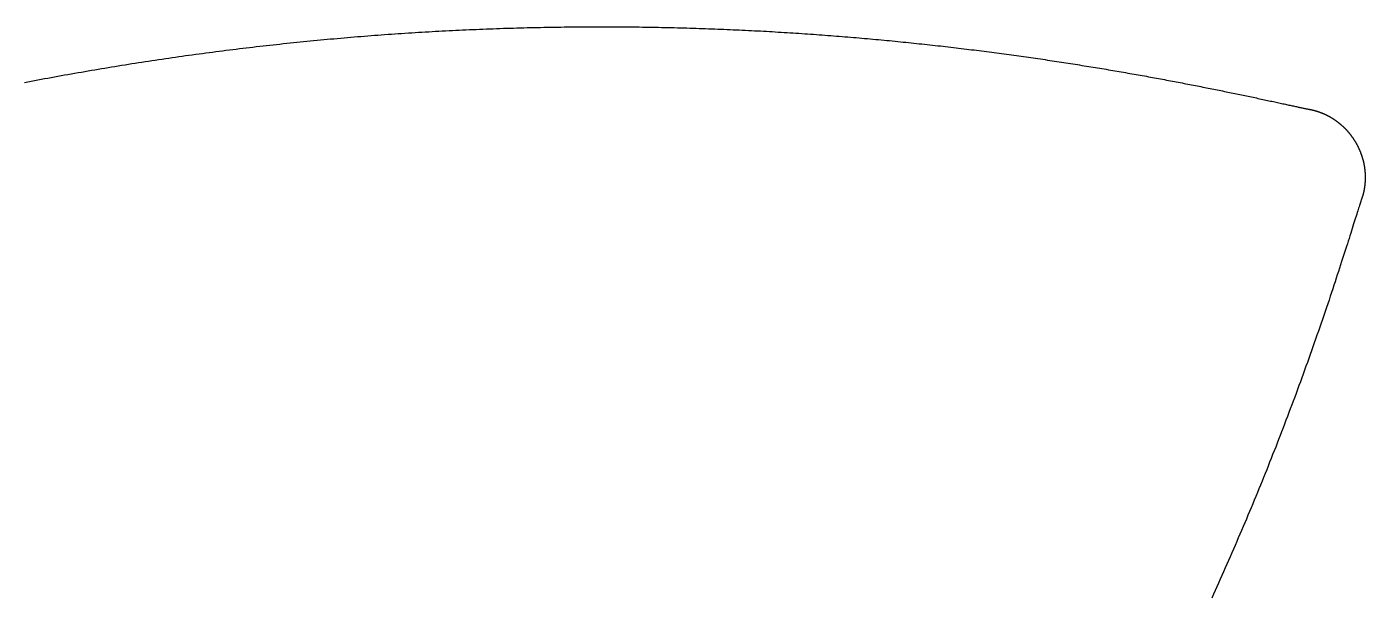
# Model space of a CAD drawing. Extents: x -3 to 136, y 0 to 121.
# Drawn here: x 93.08 to 108.75, y 19.29 to 25.97 of the extents above; entities that cross this region are included whole.
import ezdxf

# ---------------------------------------------------------------- set-up
doc = ezdxf.new("R2010")
doc.units = 0
doc.layers.get('0').update_dxf_attribs({"linetype": 'CONTINUOUS'})

msp = doc.modelspace()

# ---------------------------------------------------------------- linework, layer by layer
for points in [[(93.0505, 25.321, 0), (93.0897, 25.3286, 0), (93.1288, 25.3361, 0), (93.168, 25.3435, 0), (93.2071, 25.351, 0), (93.2463, 25.3583, 0), (93.2855, 25.3657, 0), (93.3247, 25.373, 0), (93.3638, 25.3802, 0), (93.403, 25.3874, 0), (93.4422, 25.3946, 0), (93.4815, 25.4017, 0), (93.5207, 25.4088, 0), (93.5599, 25.4158, 0), (93.5991, 25.4228, 0), (93.6384, 25.4298, 0), (93.6776, 25.4367, 0), (93.7169, 25.4436, 0), (93.7562, 25.4504, 0), (93.7954, 25.4572, 0), (93.8347, 25.4639, 0), (93.874, 25.4706, 0), (93.9133, 25.4773, 0), (93.9527, 25.4839, 0), (93.992, 25.4905, 0), (94.0313, 25.497, 0), (94.0707, 25.5035, 0), (94.11, 25.51, 0), (94.1494, 25.5164, 0), (94.1888, 25.5227, 0), (94.2281, 25.529, 0), (94.2675, 25.5353, 0), (94.3069, 25.5415, 0), (94.3463, 25.5477, 0), (94.3856, 25.5539, 0), (94.425, 25.56, 0), (94.4644, 25.566, 0), (94.5038, 25.572, 0), (94.5432, 25.578, 0), (94.5825, 25.5839, 0), (94.6219, 25.5898, 0), (94.6613, 25.5956, 0), (94.7007, 25.6014, 0), (94.7401, 25.6071, 0), (94.7795, 25.6128, 0), (94.8189, 25.6185, 0), (94.8583, 25.6241, 0), (94.8977, 25.6297, 0), (94.9372, 25.6352, 0), (94.9766, 25.6407, 0), (95.016, 25.6461, 0), (95.0554, 25.6515, 0), (95.0948, 25.6568, 0), (95.1342, 25.6622, 0), (95.1737, 25.6674, 0), (95.2131, 25.6726, 0), (95.2525, 25.6778, 0), (95.292, 25.6829, 0), (95.3314, 25.688, 0), (95.3709, 25.693, 0), (95.4103, 25.698, 0), (95.4497, 25.703, 0), (95.4892, 25.7079, 0), (95.5287, 25.7127, 0), (95.5681, 25.7176, 0), (95.6076, 25.7223, 0), (95.647, 25.7271, 0), (95.6865, 25.7317, 0), (95.726, 25.7364, 0), (95.7654, 25.741, 0), (95.8049, 25.7455, 0), (95.8444, 25.75, 0), (95.8839, 25.7545, 0), (95.9234, 25.7589, 0), (95.9629, 25.7633, 0), (96.0024, 25.7676, 0), (96.0419, 25.7719, 0), (96.0814, 25.7761, 0), (96.1209, 25.7803, 0), (96.1604, 25.7845, 0), (96.1999, 25.7886, 0), (96.2394, 25.7926, 0), (96.2789, 25.7966, 0), (96.3184, 25.8006, 0), (96.358, 25.8045, 0), (96.3975, 25.8084, 0), (96.437, 25.8123, 0), (96.4766, 25.8161, 0), (96.5161, 25.8198, 0), (96.5557, 25.8235, 0), (96.5952, 25.8272, 0), (96.6348, 25.8308, 0), (96.6743, 25.8344, 0), (96.7139, 25.8379, 0), (96.7535, 25.8414, 0), (96.793, 25.8448, 0), (96.8326, 25.8482, 0), (96.8722, 25.8515, 0), (96.9118, 25.8548, 0), (96.9514, 25.8581, 0), (96.991, 25.8613, 0), (97.0306, 25.8645, 0), (97.0702, 25.8676, 0), (97.1098, 25.8707, 0), (97.1494, 25.8737, 0), (97.189, 25.8767, 0), (97.2286, 25.8796, 0), (97.2682, 25.8825, 0), (97.3079, 25.8854, 0), (97.3475, 25.8882, 0), (97.3871, 25.891, 0), (97.4268, 25.8937, 0), (97.4664, 25.8964, 0), (97.5061, 25.899, 0), (97.5457, 25.9016, 0), (97.5854, 25.9041, 0), (97.6251, 25.9066, 0), (97.6647, 25.9091, 0), (97.7044, 25.9115, 0), (97.7441, 25.9138, 0), (97.7838, 25.9161, 0), (97.8235, 25.9184, 0), (97.8632, 25.9206, 0), (97.9029, 25.9228, 0), (97.9426, 25.9249, 0), (97.9823, 25.927, 0), (98.022, 25.9291, 0), (98.0617, 25.9311, 0), (98.1014, 25.933, 0), (98.1412, 25.9349, 0), (98.1809, 25.9368, 0), (98.2207, 25.9386, 0), (98.2604, 25.9404, 0), (98.3002, 25.9421, 0), (98.3399, 25.9438, 0), (98.3797, 25.9455, 0), (98.4194, 25.947, 0), (98.4592, 25.9486, 0), (98.499, 25.9501, 0), (98.5388, 25.9516, 0), (98.5786, 25.953, 0), (98.6184, 25.9543, 0), (98.6582, 25.9557, 0), (98.698, 25.9569, 0), (98.7378, 25.9582, 0), (98.7776, 25.9593, 0), (98.8174, 25.9605, 0), (98.8572, 25.9616, 0), (98.8969, 25.9626, 0), (98.9365, 25.9636, 0), (98.9761, 25.9646, 0), (99.0156, 25.9655, 0), (99.0551, 25.9663, 0), (99.0945, 25.9672, 0), (99.1339, 25.9679, 0), (99.1732, 25.9687, 0), (99.2124, 25.9693, 0), (99.2516, 25.97, 0), (99.2907, 25.9706, 0), (99.3298, 25.9711, 0), (99.3688, 25.9716, 0), (99.4077, 25.9721, 0), (99.4466, 25.9725, 0), (99.4854, 25.9728, 0), (99.5242, 25.9732, 0), (99.5629, 25.9734, 0), (99.6015, 25.9737, 0), (99.6401, 25.9739, 0), (99.6787, 25.974, 0), (99.7171, 25.9741, 0), (99.7555, 25.9742, 0), (99.7939, 25.9742, 0), (99.8322, 25.9742, 0), (99.8704, 25.9742, 0), (99.9086, 25.9741, 0), (99.9467, 25.9739, 0), (99.9847, 25.9737, 0), (100.023, 25.9735, 0), (100.061, 25.9732, 0), (100.098, 25.9729, 0), (100.136, 25.9726, 0), (100.174, 25.9722, 0), (100.212, 25.9718, 0), (100.249, 25.9713, 0), (100.287, 25.9708, 0), (100.324, 25.9703, 0), (100.362, 25.9697, 0), (100.399, 25.9691, 0), (100.436, 25.9684, 0), (100.474, 25.9677, 0), (100.511, 25.967, 0), (100.548, 25.9662, 0), (100.585, 25.9654, 0), (100.622, 25.9645, 0), (100.659, 25.9636, 0), (100.696, 25.9627, 0), (100.733, 25.9617, 0), (100.769, 25.9607, 0), (100.806, 25.9597, 0), (100.843, 25.9586, 0), (100.879, 25.9575, 0), (100.916, 25.9564, 0), (100.952, 25.9552, 0), (100.989, 25.954, 0), (101.025, 25.9527, 0), (101.061, 25.9514, 0), (101.097, 25.9501, 0), (101.133, 25.9487, 0), (101.17, 25.9473, 0), (101.206, 25.9459, 0), (101.241, 25.9445, 0), (101.277, 25.943, 0), (101.313, 25.9414, 0), (101.349, 25.9399, 0), (101.385, 25.9383, 0), (101.42, 25.9366, 0), (101.456, 25.935, 0), (101.491, 25.9333, 0), (101.527, 25.9315, 0), (101.562, 25.9298, 0), (101.597, 25.928, 0), (101.632, 25.9262, 0), (101.668, 25.9243, 0), (101.703, 25.9224, 0), (101.738, 25.9205, 0), (101.773, 25.9185, 0), (101.807, 25.9166, 0), (101.842, 25.9145, 0), (101.877, 25.9125, 0), (101.912, 25.9104, 0), (101.946, 25.9083, 0), (101.981, 25.9062, 0), (102.015, 25.904, 0), (102.05, 25.9018, 0), (102.084, 25.8996, 0), (102.118, 25.8973, 0), (102.153, 25.8951, 0), (102.187, 25.8928, 0), (102.221, 25.8904, 0), (102.255, 25.888, 0), (102.289, 25.8857, 0), (102.323, 25.8832, 0), (102.357, 25.8808, 0), (102.39, 25.8783, 0), (102.424, 25.8758, 0), (102.458, 25.8733, 0), (102.491, 25.8707, 0), (102.525, 25.8681, 0), (102.558, 25.8655, 0), (102.591, 25.8629, 0), (102.625, 25.8602, 0), (102.658, 25.8575, 0), (102.691, 25.8548, 0), (102.724, 25.852, 0), (102.757, 25.8493, 0), (102.79, 25.8465, 0), (102.823, 25.8437, 0), (102.856, 25.8408, 0), (102.888, 25.8379, 0), (102.921, 25.835, 0), (102.954, 25.8321, 0), (102.986, 25.8292, 0), (103.019, 25.8262, 0), (103.051, 25.8232, 0), (103.083, 25.8202, 0), (103.116, 25.8172, 0), (103.148, 25.8141, 0), (103.18, 25.8111, 0), (103.212, 25.808, 0), (103.244, 25.8048, 0), (103.276, 25.8017, 0), (103.307, 25.7985, 0), (103.339, 25.7953, 0), (103.371, 25.7921, 0), (103.403, 25.7889, 0), (103.434, 25.7856, 0), (103.466, 25.7823, 0), (103.497, 25.7791, 0), (103.528, 25.7757, 0), (103.559, 25.7724, 0), (103.591, 25.769, 0), (103.622, 25.7657, 0), (103.653, 25.7623, 0), (103.684, 25.7589, 0), (103.715, 25.7554, 0), (103.745, 25.752, 0), (103.776, 25.7485, 0), (103.807, 25.745, 0), (103.837, 25.7415, 0), (103.868, 25.738, 0), (103.898, 25.7344, 0), (103.929, 25.7309, 0), (103.959, 25.7273, 0), (103.989, 25.7237, 0), (104.02, 25.7201, 0), (104.05, 25.7164, 0), (104.08, 25.7128, 0), (104.11, 25.7091, 0), (104.14, 25.7054, 0), (104.169, 25.7017, 0), (104.199, 25.698, 0), (104.229, 25.6943, 0), (104.258, 25.6905, 0), (104.288, 25.6868, 0), (104.317, 25.683, 0), (104.347, 25.6792, 0), (104.376, 25.6754, 0), (104.405, 25.6716, 0), (104.434, 25.6678, 0), (104.463, 25.6639, 0), (104.492, 25.66, 0), (104.521, 25.6562, 0), (104.55, 25.6523, 0), (104.579, 25.6484, 0), (104.607, 25.6445, 0), (104.636, 25.6405, 0), (104.665, 25.6366, 0), (104.693, 25.6326, 0), (104.721, 25.6287, 0), (104.75, 25.6247, 0), (104.778, 25.6207, 0), (104.806, 25.6167, 0), (104.834, 25.6127, 0), (104.862, 25.6086, 0), (104.89, 25.6046, 0), (104.918, 25.6006, 0), (104.946, 25.5965, 0), (104.974, 25.5924, 0), (105.001, 25.5883, 0), (105.029, 25.5843, 0), (105.056, 25.5802, 0), (105.084, 25.576, 0), (105.111, 25.5719, 0), (105.138, 25.5678, 0), (105.165, 25.5637, 0), (105.192, 25.5595, 0), (105.219, 25.5554, 0), (105.246, 25.5512, 0), (105.273, 25.547, 0), (105.3, 25.5428, 0), (105.327, 25.5387, 0), (105.353, 25.5345, 0), (105.38, 25.5303, 0), (105.406, 25.5261, 0), (105.433, 25.5218, 0), (105.459, 25.5176, 0), (105.485, 25.5134, 0), (105.512, 25.5091, 0), (105.538, 25.5049, 0), (105.564, 25.5007, 0), (105.59, 25.4964, 0), (105.615, 25.4921, 0), (105.641, 25.4879, 0), (105.667, 25.4836, 0), (105.692, 25.4793, 0), (105.718, 25.475, 0), (105.743, 25.4708, 0), (105.769, 25.4665, 0), (105.794, 25.4622, 0), (105.819, 25.4579, 0), (105.844, 25.4536, 0), (105.869, 25.4493, 0), (105.894, 25.445, 0), (105.919, 25.4407, 0), (105.944, 25.4363, 0), (105.969, 25.432, 0), (105.993, 25.4277, 0), (106.018, 25.4234, 0), (106.043, 25.4191, 0), (106.067, 25.4147, 0), (106.091, 25.4104, 0), (106.116, 25.4061, 0), (106.14, 25.4017, 0), (106.164, 25.3974, 0), (106.188, 25.3931, 0), (106.212, 25.3887, 0), (106.236, 25.3844, 0), (106.259, 25.3801, 0), (106.283, 25.3757, 0), (106.307, 25.3714, 0), (106.33, 25.3671, 0), (106.354, 25.3627, 0), (106.377, 25.3584, 0), (106.4, 25.3541, 0), (106.423, 25.3497, 0), (106.446, 25.3454, 0), (106.469, 25.3411, 0), (106.492, 25.3367, 0), (106.515, 25.3324, 0), (106.538, 25.3281, 0), (106.561, 25.3238, 0), (106.583, 25.3194, 0), (106.606, 25.3151, 0), (106.628, 25.3108, 0), (106.651, 25.3065, 0), (106.673, 25.3022, 0), (106.695, 25.2979, 0), (106.717, 25.2936, 0), (106.739, 25.2893, 0), (106.761, 25.285, 0), (106.783, 25.2807, 0), (106.805, 25.2764, 0), (106.826, 25.2722, 0), (106.848, 25.2679, 0), (106.87, 25.2636, 0), (106.891, 25.2594, 0), (106.912, 25.2551, 0), (106.934, 25.2509, 0), (106.955, 25.2466, 0), (106.976, 25.2424, 0), (106.997, 25.2381, 0), (107.018, 25.2339, 0), (107.039, 25.2297, 0), (107.059, 25.2255, 0), (107.08, 25.2213, 0), (107.101, 25.2171, 0), (107.121, 25.2129, 0), (107.142, 25.2087, 0), (107.162, 25.2045, 0), (107.182, 25.2004, 0), (107.202, 25.1962, 0), (107.222, 25.1921, 0), (107.242, 25.1879, 0), (107.262, 25.1838, 0), (107.282, 25.1797, 0), (107.302, 25.1756, 0), (107.322, 25.1715, 0), (107.341, 25.1674, 0), (107.361, 25.1633, 0), (107.38, 25.1592, 0), (107.399, 25.1551, 0), (107.418, 25.1511, 0), (107.438, 25.147, 0), (107.457, 25.143, 0), (107.475, 25.139, 0), (107.494, 25.135, 0), (107.513, 25.131, 0), (107.532, 25.127, 0), (107.55, 25.123, 0), (107.569, 25.1191, 0), (107.587, 25.1152, 0), (107.605, 25.1114, 0), (107.622, 25.1076, 0), (107.64, 25.1038, 0), (107.657, 25.1001, 0), (107.674, 25.0965, 0), (107.691, 25.0929, 0), (107.707, 25.0893, 0), (107.723, 25.0858, 0), (107.739, 25.0823, 0), (107.755, 25.0789, 0), (107.771, 25.0756, 0), (107.786, 25.0723, 0), (107.801, 25.0691, 0), (107.815, 25.0659, 0), (107.829, 25.0628, 0), (107.843, 25.0597, 0), (107.857, 25.0568, 0), (107.87, 25.0539, 0), (107.883, 25.051, 0), (107.896, 25.0483, 0), (107.909, 25.0456, 0), (107.921, 25.043, 0), (107.932, 25.0404, 0), (107.944, 25.0379, 0), (107.955, 25.0355, 0), (107.965, 25.0332, 0), (107.976, 25.031, 0), (107.986, 25.0289, 0), (107.995, 25.0268, 0), (108.004, 25.0248, 0), (108.013, 25.0229, 0), (108.022, 25.0211, 0), (108.03, 25.0194, 0), (108.037, 25.0178, 0), (108.045, 25.0163, 0), (108.052, 25.0149, 0), (108.058, 25.0135, 0), (108.064, 25.0123, 0), (108.07, 25.0112, 0), (108.075, 25.0101, 0), (108.08, 25.0092, 0), (108.084, 25.0084, 0), (108.088, 25.0077, 0), (108.091, 25.0071, 0)], [(108.091, 25.0071, 0), (108.095, 25.0064, 0), (108.098, 25.0058, 0), (108.102, 25.0051, 0), (108.105, 25.0044, 0), (108.109, 25.0037, 0), (108.113, 25.003, 0), (108.116, 25.0023, 0), (108.12, 25.0015, 0), (108.123, 25.0007, 0), (108.127, 24.9999, 0), (108.13, 24.9991, 0), (108.134, 24.9983, 0), (108.137, 24.9975, 0), (108.141, 24.9966, 0), (108.144, 24.9957, 0), (108.148, 24.9948, 0), (108.151, 24.9939, 0), (108.155, 24.993, 0), (108.158, 24.992, 0), (108.162, 24.9911, 0), (108.165, 24.9901, 0), (108.169, 24.9891, 0), (108.172, 24.9881, 0), (108.176, 24.987, 0), (108.179, 24.986, 0), (108.183, 24.9849, 0), (108.186, 24.9838, 0), (108.19, 24.9828, 0), (108.193, 24.9816, 0), (108.197, 24.9805, 0), (108.2, 24.9794, 0), (108.204, 24.9782, 0), (108.207, 24.977, 0), (108.21, 24.9758, 0), (108.214, 24.9746, 0), (108.217, 24.9734, 0), (108.221, 24.9721, 0), (108.224, 24.9709, 0), (108.227, 24.9696, 0), (108.231, 24.9683, 0), (108.234, 24.967, 0), (108.238, 24.9657, 0), (108.241, 24.9643, 0), (108.244, 24.963, 0), (108.248, 24.9616, 0), (108.251, 24.9602, 0), (108.254, 24.9588, 0), (108.258, 24.9574, 0), (108.261, 24.9559, 0), (108.264, 24.9545, 0), (108.268, 24.953, 0), (108.271, 24.9515, 0), (108.274, 24.95, 0), (108.278, 24.9485, 0), (108.281, 24.947, 0), (108.284, 24.9454, 0), (108.287, 24.9439, 0), (108.291, 24.9423, 0), (108.294, 24.9407, 0), (108.297, 24.9391, 0), (108.301, 24.9374, 0), (108.304, 24.9358, 0), (108.307, 24.9342, 0), (108.31, 24.9325, 0), (108.313, 24.9308, 0), (108.317, 24.9291, 0), (108.32, 24.9274, 0), (108.323, 24.9257, 0), (108.326, 24.9239, 0), (108.329, 24.9222, 0), (108.333, 24.9204, 0), (108.336, 24.9186, 0), (108.339, 24.9168, 0), (108.342, 24.915, 0), (108.345, 24.9132, 0), (108.348, 24.9113, 0), (108.352, 24.9095, 0), (108.355, 24.9076, 0), (108.358, 24.9057, 0), (108.361, 24.9038, 0), (108.364, 24.9019, 0), (108.367, 24.9, 0), (108.37, 24.898, 0), (108.373, 24.8961, 0), (108.376, 24.8941, 0), (108.379, 24.8921, 0), (108.382, 24.8901, 0), (108.385, 24.8881, 0), (108.388, 24.8861, 0), (108.391, 24.884, 0), (108.394, 24.882, 0), (108.397, 24.8799, 0), (108.4, 24.8778, 0), (108.403, 24.8757, 0), (108.406, 24.8736, 0), (108.409, 24.8715, 0), (108.412, 24.8694, 0), (108.415, 24.8672, 0), (108.418, 24.8651, 0), (108.421, 24.8629, 0), (108.424, 24.8607, 0), (108.427, 24.8585, 0), (108.43, 24.8563, 0), (108.432, 24.8541, 0), (108.435, 24.8518, 0), (108.438, 24.8496, 0), (108.441, 24.8473, 0), (108.444, 24.845, 0), (108.447, 24.8428, 0), (108.449, 24.8405, 0), (108.452, 24.8381, 0), (108.455, 24.8358, 0), (108.458, 24.8335, 0), (108.461, 24.8311, 0), (108.463, 24.8288, 0), (108.466, 24.8264, 0), (108.469, 24.824, 0), (108.472, 24.8216, 0), (108.474, 24.8192, 0), (108.477, 24.8167, 0), (108.48, 24.8143, 0), (108.482, 24.8119, 0), (108.485, 24.8094, 0), (108.488, 24.8069, 0), (108.49, 24.8044, 0), (108.493, 24.8019, 0), (108.496, 24.7994, 0), (108.498, 24.7969, 0), (108.501, 24.7944, 0), (108.503, 24.7918, 0), (108.506, 24.7893, 0), (108.509, 24.7867, 0), (108.511, 24.7841, 0), (108.514, 24.7815, 0), (108.516, 24.7789, 0), (108.519, 24.7763, 0), (108.521, 24.7737, 0), (108.524, 24.771, 0), (108.526, 24.7684, 0), (108.529, 24.7657, 0), (108.531, 24.7631, 0), (108.534, 24.7604, 0), (108.536, 24.7577, 0), (108.539, 24.755, 0), (108.541, 24.7523, 0), (108.543, 24.7496, 0), (108.546, 24.7469, 0), (108.548, 24.7441, 0), (108.551, 24.7414, 0), (108.553, 24.7386, 0), (108.555, 24.7358, 0), (108.558, 24.7331, 0), (108.56, 24.7303, 0), (108.562, 24.7275, 0), (108.565, 24.7247, 0), (108.567, 24.7218, 0), (108.569, 24.719, 0), (108.571, 24.7162, 0), (108.574, 24.7133, 0), (108.576, 24.7105, 0), (108.578, 24.7076, 0), (108.58, 24.7047, 0), (108.582, 24.7018, 0), (108.585, 24.6989, 0), (108.587, 24.696, 0), (108.589, 24.6931, 0), (108.591, 24.6902, 0), (108.593, 24.6872, 0), (108.595, 24.6843, 0), (108.597, 24.6813, 0), (108.6, 24.6784, 0), (108.602, 24.6754, 0), (108.604, 24.6724, 0), (108.606, 24.6694, 0), (108.608, 24.6664, 0), (108.61, 24.6634, 0), (108.612, 24.6604, 0), (108.614, 24.6574, 0), (108.616, 24.6543, 0), (108.618, 24.6513, 0), (108.62, 24.6482, 0), (108.622, 24.6452, 0), (108.624, 24.6421, 0), (108.626, 24.639, 0), (108.628, 24.6359, 0), (108.629, 24.6328, 0), (108.631, 24.6297, 0), (108.633, 24.6266, 0), (108.635, 24.6235, 0), (108.637, 24.6204, 0), (108.639, 24.6172, 0), (108.641, 24.6141, 0), (108.642, 24.6109, 0), (108.644, 24.6078, 0), (108.646, 24.6046, 0), (108.648, 24.6014, 0), (108.649, 24.5982, 0), (108.651, 24.5951, 0), (108.653, 24.5919, 0), (108.655, 24.5886, 0), (108.656, 24.5854, 0), (108.658, 24.5822, 0), (108.66, 24.579, 0), (108.661, 24.5757, 0), (108.663, 24.5725, 0), (108.664, 24.5692, 0), (108.666, 24.566, 0), (108.668, 24.5627, 0), (108.669, 24.5594, 0), (108.671, 24.5561, 0), (108.672, 24.5528, 0), (108.674, 24.5495, 0), (108.675, 24.5462, 0), (108.677, 24.5429, 0), (108.678, 24.5396, 0), (108.68, 24.5363, 0), (108.681, 24.5329, 0), (108.683, 24.5296, 0), (108.684, 24.5263, 0), (108.686, 24.5229, 0), (108.687, 24.5196, 0), (108.688, 24.5162, 0), (108.69, 24.5128, 0), (108.691, 24.5095, 0), (108.693, 24.5061, 0), (108.694, 24.5027, 0), (108.695, 24.4993, 0), (108.696, 24.4959, 0), (108.698, 24.4925, 0), (108.699, 24.4891, 0), (108.7, 24.4857, 0), (108.702, 24.4823, 0), (108.703, 24.4789, 0), (108.704, 24.4754, 0), (108.705, 24.472, 0), (108.706, 24.4686, 0), (108.707, 24.4651, 0), (108.709, 24.4617, 0), (108.71, 24.4582, 0), (108.711, 24.4548, 0), (108.712, 24.4513, 0), (108.713, 24.4478, 0), (108.714, 24.4444, 0), (108.715, 24.4409, 0), (108.716, 24.4374, 0), (108.717, 24.4339, 0), (108.718, 24.4305, 0), (108.719, 24.427, 0), (108.72, 24.4235, 0), (108.721, 24.42, 0), (108.722, 24.4165, 0), (108.723, 24.413, 0), (108.724, 24.4094, 0), (108.725, 24.4059, 0), (108.726, 24.4024, 0), (108.727, 24.3989, 0), (108.728, 24.3954, 0), (108.728, 24.3918, 0), (108.729, 24.3883, 0), (108.73, 24.3848, 0), (108.731, 24.3812, 0), (108.732, 24.3777, 0), (108.732, 24.3741, 0), (108.733, 24.3706, 0), (108.734, 24.367, 0), (108.734, 24.3635, 0), (108.735, 24.3599, 0), (108.736, 24.3564, 0), (108.737, 24.3528, 0), (108.737, 24.3492, 0), (108.738, 24.3456, 0), (108.738, 24.3421, 0), (108.739, 24.3385, 0), (108.74, 24.3349, 0), (108.74, 24.3313, 0), (108.741, 24.3277, 0), (108.741, 24.3242, 0), (108.742, 24.3206, 0), (108.742, 24.317, 0), (108.743, 24.3134, 0), (108.743, 24.3098, 0), (108.744, 24.3062, 0), (108.744, 24.3026, 0), (108.745, 24.299, 0), (108.745, 24.2954, 0), (108.745, 24.2918, 0), (108.746, 24.2881, 0), (108.746, 24.2845, 0), (108.746, 24.2809, 0), (108.747, 24.2773, 0), (108.747, 24.2737, 0), (108.747, 24.2701, 0), (108.748, 24.2664, 0), (108.748, 24.2628, 0), (108.748, 24.2592, 0), (108.748, 24.2556, 0), (108.749, 24.2519, 0), (108.749, 24.2483, 0), (108.749, 24.2447, 0), (108.749, 24.241, 0), (108.749, 24.2374, 0), (108.749, 24.2338, 0), (108.75, 24.2301, 0), (108.75, 24.2265, 0), (108.75, 24.2229, 0), (108.75, 24.2192, 0), (108.75, 24.2156, 0), (108.75, 24.212, 0), (108.75, 24.2083, 0), (108.75, 24.2047, 0), (108.75, 24.2011, 0), (108.75, 24.1974, 0), (108.75, 24.1938, 0), (108.75, 24.1902, 0), (108.75, 24.1865, 0), (108.749, 24.1829, 0), (108.749, 24.1793, 0), (108.749, 24.1757, 0), (108.749, 24.172, 0), (108.749, 24.1684, 0), (108.749, 24.1648, 0), (108.748, 24.1612, 0), (108.748, 24.1575, 0), (108.748, 24.1539, 0), (108.748, 24.1503, 0), (108.747, 24.1467, 0), (108.747, 24.1431, 0), (108.747, 24.1394, 0), (108.747, 24.1358, 0), (108.746, 24.1322, 0), (108.746, 24.1286, 0), (108.746, 24.125, 0), (108.745, 24.1214, 0), (108.745, 24.1178, 0), (108.744, 24.1142, 0), (108.744, 24.1106, 0), (108.743, 24.107, 0), (108.743, 24.1034, 0), (108.742, 24.0998, 0), (108.742, 24.0962, 0), (108.741, 24.0927, 0), (108.741, 24.0891, 0), (108.74, 24.0855, 0), (108.74, 24.0819, 0), (108.739, 24.0784, 0), (108.739, 24.0748, 0), (108.738, 24.0712, 0), (108.737, 24.0676, 0), (108.737, 24.0641, 0), (108.736, 24.0605, 0), (108.735, 24.057, 0), (108.735, 24.0534, 0), (108.734, 24.0499, 0), (108.733, 24.0463, 0), (108.732, 24.0428, 0), (108.732, 24.0393, 0), (108.731, 24.0357, 0), (108.73, 24.0322, 0), (108.729, 24.0287, 0), (108.728, 24.0251, 0), (108.727, 24.0216, 0), (108.726, 24.0181, 0), (108.726, 24.0146, 0), (108.725, 24.0111, 0), (108.724, 24.0076, 0), (108.723, 24.0041, 0), (108.722, 24.0006, 0), (108.721, 23.9971, 0), (108.72, 23.9936, 0), (108.719, 23.9902, 0), (108.718, 23.9867, 0), (108.717, 23.9832, 0), (108.716, 23.9797, 0), (108.715, 23.9763, 0), (108.714, 23.9728, 0), (108.712, 23.9694, 0), (108.711, 23.9659, 0), (108.71, 23.9625, 0), (108.709, 23.9591, 0), (108.708, 23.9556, 0), (108.707, 23.9522, 0), (108.705, 23.9488, 0), (108.704, 23.9454, 0)], [(108.704, 23.9454, 0), (108.702, 23.9396, 0), (108.7, 23.9325, 0), (108.697, 23.9242, 0), (108.694, 23.9146, 0), (108.69, 23.9039, 0), (108.686, 23.892, 0), (108.682, 23.8789, 0), (108.678, 23.8646, 0), (108.673, 23.8493, 0), (108.667, 23.8327, 0), (108.662, 23.8151, 0), (108.656, 23.7965, 0), (108.65, 23.7767, 0), (108.643, 23.7559, 0), (108.636, 23.734, 0), (108.629, 23.7112, 0), (108.622, 23.6873, 0), (108.614, 23.6625, 0), (108.606, 23.6367, 0), (108.598, 23.6099, 0), (108.589, 23.5822, 0), (108.58, 23.5536, 0), (108.57, 23.5241, 0), (108.561, 23.4937, 0), (108.551, 23.4624, 0), (108.541, 23.4303, 0), (108.53, 23.3974, 0), (108.519, 23.3636, 0), (108.508, 23.3291, 0), (108.497, 23.2938, 0), (108.485, 23.2577, 0), (108.474, 23.2208, 0), (108.461, 23.1832, 0), (108.449, 23.145, 0), (108.436, 23.106, 0), (108.423, 23.0663, 0), (108.41, 23.026, 0), (108.397, 22.985, 0), (108.383, 22.9434, 0), (108.369, 22.9012, 0), (108.355, 22.8584, 0), (108.34, 22.815, 0), (108.326, 22.7711, 0), (108.311, 22.7266, 0), (108.296, 22.6816, 0), (108.28, 22.6361, 0), (108.265, 22.5901, 0), (108.249, 22.5439, 0), (108.233, 22.4979, 0), (108.217, 22.4518, 0), (108.201, 22.4059, 0), (108.185, 22.36, 0), (108.169, 22.3141, 0), (108.153, 22.2683, 0), (108.137, 22.2225, 0), (108.121, 22.1768, 0), (108.105, 22.1312, 0), (108.089, 22.0855, 0), (108.073, 22.04, 0), (108.056, 21.9945, 0), (108.04, 21.949, 0), (108.024, 21.9036, 0), (108.007, 21.8582, 0), (107.991, 21.8129, 0), (107.974, 21.7676, 0), (107.957, 21.7223, 0), (107.941, 21.6771, 0), (107.924, 21.632, 0), (107.907, 21.5868, 0), (107.89, 21.5417, 0), (107.873, 21.4967, 0), (107.857, 21.4517, 0), (107.84, 21.4067, 0), (107.822, 21.3618, 0), (107.805, 21.3169, 0), (107.788, 21.272, 0), (107.771, 21.2272, 0), (107.754, 21.1824, 0), (107.736, 21.1377, 0), (107.719, 21.0929, 0), (107.702, 21.0482, 0), (107.684, 21.0036, 0), (107.666, 20.9589, 0), (107.649, 20.9143, 0), (107.631, 20.8697, 0), (107.613, 20.8252, 0), (107.596, 20.7807, 0), (107.578, 20.7362, 0), (107.56, 20.6917, 0), (107.542, 20.6473, 0), (107.524, 20.6028, 0), (107.506, 20.5584, 0), (107.487, 20.5141, 0), (107.469, 20.4697, 0), (107.451, 20.4254, 0), (107.433, 20.3811, 0), (107.414, 20.3368, 0), (107.396, 20.2925, 0), (107.377, 20.2482, 0), (107.358, 20.204, 0), (107.34, 20.1598, 0), (107.321, 20.1156, 0), (107.302, 20.0714, 0), (107.283, 20.0272, 0), (107.264, 19.9831, 0), (107.245, 19.9389, 0), (107.226, 19.8948, 0), (107.207, 19.8506, 0), (107.188, 19.8065, 0), (107.168, 19.7624, 0), (107.149, 19.7183, 0), (107.13, 19.6742, 0), (107.11, 19.6302, 0), (107.091, 19.5861, 0), (107.071, 19.542, 0), (107.051, 19.498, 0), (107.031, 19.454, 0), (107.012, 19.41, 0), (106.992, 19.3661, 0), (106.972, 19.3222, 0), (106.952, 19.2784, 0)]]:
    msp.add_polyline3d(points)

doc.saveas('drawing.dxf')
